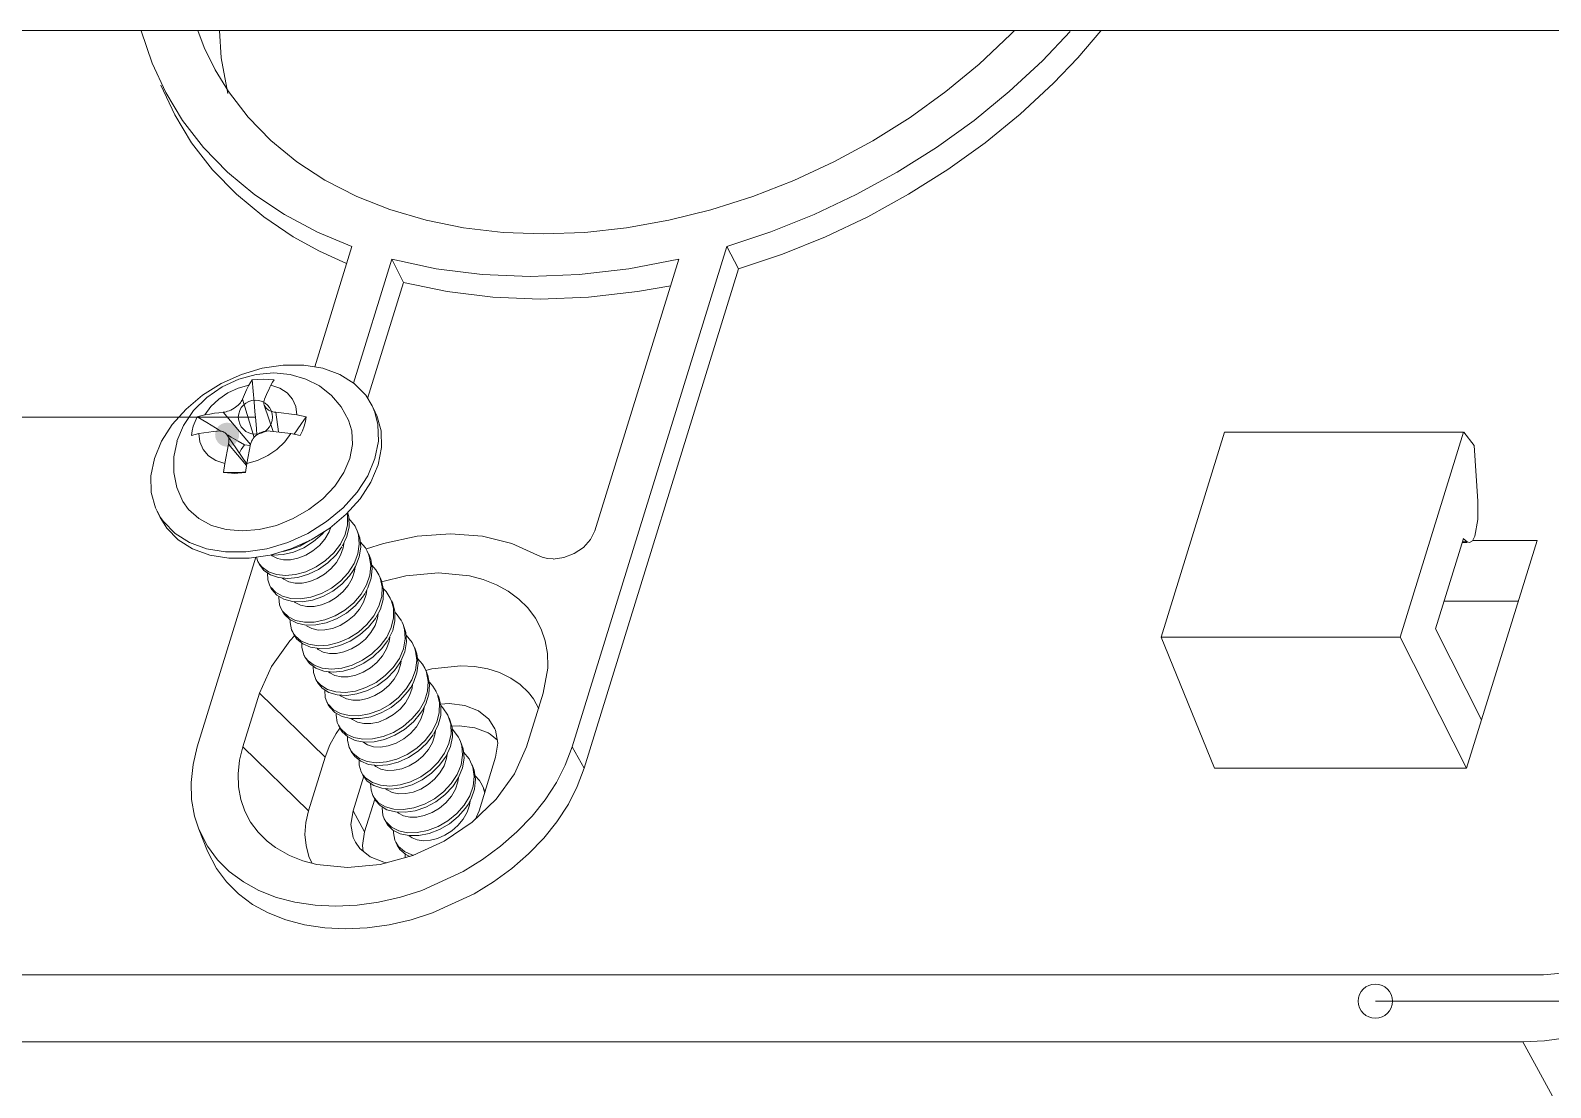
# Model space of a CAD drawing. Header units: millimetres. Extents: x 0 to 260, y 22 to 203.
# Drawn here: x 75.97 to 92.14, y 34.31 to 45.55 of the extents above; entities that cross this region are included whole.
import ezdxf

# ---------------------------------------------------------------- set-up
doc = ezdxf.new("R2010")
doc.units = ezdxf.units.MM

msp = doc.modelspace()

# ---------------------------------------------------------------- hatches: boundary and pattern name
h = msp.add_hatch(color=7)
edge = h.paths.add_edge_path()
edge.add_arc((78.065595, 41.248259), 0.127512, 0, 360)

# ---------------------------------------------------------------- linework, layer by layer
at = {"color": 7, "lineweight": 0}
for points in [[(103.004408, 45.546574), (40.881653, 45.546574)], [(77.153241, 45.540718), (77.267894, 45.197466)], [(77.753034, 45.544846), (77.822884, 45.365635)], [(78.073603, 44.875803), (78.004106, 45.25645), (77.983644, 45.545728)], [(81.426897, 43.383412), (81.869633, 43.399639), (82.310252, 43.447617), (82.762646, 43.528139), (83.208424, 43.638823), (83.655306, 43.780595), (84.092133, 43.950678), (84.517803, 44.148057), (84.92998, 44.371895), (85.327561, 44.621088), (85.708208, 44.895417), (86.062308, 45.187826), (86.395772, 45.503253), (86.435636, 45.543823)], [(87.029819, 45.535885), (86.733486, 45.223677), (86.380179, 44.895505), (86.006764, 44.590088), (85.606758, 44.302662), (85.190083, 44.040108), (84.754623, 43.800968), (84.305669, 43.588552), (83.846661, 43.404049), (83.377864, 43.248121)], [(83.503241, 43.01169), (83.971112, 43.168367), (84.42893, 43.352826), (84.876561, 43.56533), (85.311227, 43.804029), (85.726887, 44.066054), (86.126144, 44.352951), (86.49903, 44.657222), (86.851808, 44.984776), (87.111584, 45.255709), (87.35628, 45.540401)], [(77.822813, 45.365705), (77.939583, 45.125993), (78.078577, 44.897922), (78.289009, 44.623902), (78.530133, 44.375811), (78.806622, 44.149857), (79.105866, 43.954594), (79.44321, 43.780983), (79.795899, 43.640975), (80.182896, 43.527424), (80.57836, 43.448005), (81.001385, 43.399057), (81.426791, 43.383447)], [(79.392216, 43.248016), (79.025812, 43.401474), (78.675018, 43.588799), (78.360561, 43.79879), (78.069652, 44.040002), (77.816093, 44.301939), (77.592696, 44.590335), (77.413485, 44.885169), (77.268141, 45.197466)], [(77.361521, 44.96368), (77.507968, 44.649619), (77.688546, 44.353021), (77.911149, 44.065199), (78.164443, 43.804099), (78.454426, 43.562887), (78.767693, 43.352896), (79.046387, 43.199923), (79.335665, 43.06891)], [(79.392216, 43.248016), (78.996752, 41.968843)], [(81.734201, 37.929114), (83.378146, 43.247945)], [(83.503241, 43.01169), (83.378005, 43.248051)], [(79.818195, 43.113995), (79.410736, 41.795665)], [(81.28702, 42.931045), (80.77902, 42.951506), (80.287954, 43.012536), (79.818054, 43.114136)], [(79.940679, 42.868003), (79.818265, 43.113889)], [(82.869017, 43.113995), (82.336675, 43.012748), (81.807861, 42.951365), (81.287161, 42.930904)], [(83.503241, 43.01169), (81.862824, 37.702737)], [(81.976736, 40.22665), (82.868911, 43.114136)], [(79.940679, 42.868003), (79.559326, 41.634339)], [(79.940679, 42.868003), (80.40564, 42.769578), (80.891062, 42.709959), (81.393418, 42.689851)], [(81.393489, 42.689886), (81.907839, 42.709994), (82.430302, 42.769614), (82.783786, 42.83135)], [(79.607551, 41.556481), (79.538759, 41.667254), (79.417051, 41.791431), (79.262887, 41.888092), (79.081912, 41.954768), (78.879771, 41.988634), (78.663165, 41.988634), (78.439857, 41.954768), (78.217607, 41.888092), (78.003823, 41.791431), (77.805562, 41.667254), (77.629526, 41.520498), (77.482418, 41.355751), (77.368118, 41.179009), (77.291918, 40.995565)], [(77.532724, 41.180949), (77.602574, 41.346402), (77.709113, 41.504447), (77.84846, 41.644499), (78.012149, 41.758447), (78.189243, 41.839938), (78.374804, 41.889327), (78.561424, 41.904849), (78.73746, 41.887916), (78.903971, 41.839586), (79.048257, 41.766208), (79.177021, 41.664961), (79.279679, 41.544663), (79.357643, 41.403199)], [(78.297193, 41.775556), (78.183246, 41.743454), (78.074591, 41.693359), (77.975813, 41.626684), (77.892204, 41.547662), (77.827293, 41.459115)], [(78.297193, 41.775556), (78.285199, 41.75192), (78.273204, 41.72652), (78.26121, 41.700768), (78.249921, 41.675015), (78.238985, 41.649967), (78.229107, 41.625626)], [(78.297193, 41.775556), (78.313421, 41.804837), (78.330707, 41.830237)], [(78.330637, 41.830343), (78.450934, 41.840221), (78.565234, 41.830343)], [(78.330637, 41.830343), (78.341926, 41.70934), (78.352156, 41.597509), (78.361328, 41.49344), (78.369795, 41.397484), (78.377203, 41.309643), (78.382142, 41.246496)], [(78.531826, 41.775556), (78.519831, 41.75192), (78.507837, 41.72652), (78.495843, 41.700768), (78.484554, 41.675015), (78.473618, 41.649967), (78.463387, 41.625626)], [(78.565234, 41.830343), (78.547948, 41.804943), (78.53172, 41.775662)], [(78.80604, 41.458974), (78.795809, 41.547521), (78.761237, 41.626896), (78.703734, 41.693218), (78.625771, 41.743665), (78.531932, 41.775415)], [(78.022274, 41.486526), (78.038149, 41.488995), (78.054376, 41.492523), (78.070604, 41.496756), (78.087537, 41.502753), (78.104471, 41.509809), (78.12211, 41.518628), (78.139043, 41.528506), (78.155271, 41.539442), (78.17044, 41.551437), (78.184551, 41.563784), (78.196546, 41.576131), (78.206776, 41.588478), (78.215596, 41.600826), (78.223004, 41.613173), (78.229001, 41.625873)], [(78.229001, 41.625696), (78.352474, 41.218591)], [(78.463422, 41.625696), (78.459189, 41.613349), (78.456719, 41.601002), (78.456014, 41.588655), (78.457425, 41.575955), (78.4606, 41.563607)], [(78.460671, 41.563361), (78.465962, 41.551366), (78.473371, 41.539724), (78.482896, 41.528436), (78.494184, 41.518558), (78.507237, 41.510091), (78.520996, 41.502683), (78.535812, 41.497038), (78.550982, 41.492452), (78.567209, 41.488924), (78.584143, 41.486455)], [(78.556979, 41.283608), (78.460671, 41.563361)], [(79.636655, 41.487549), (79.607375, 41.55634)], [(79.607551, 41.556481), (79.640712, 41.488748)], [(77.706185, 41.338747), (77.724529, 41.388841), (77.748871, 41.43823)], [(77.74873, 41.438301), (77.78683, 41.449942), (77.827399, 41.459115)], [(77.74873, 41.438301), (77.849271, 41.377623), (77.942757, 41.321531), (77.97098, 41.304598)], [(77.82747, 41.458974), (77.881092, 41.468146), (77.931186, 41.475907), (77.978459, 41.481551), (78.022203, 41.48649)], [(78.022274, 41.486526), (78.314726, 41.14292)], [(78.584002, 41.486526), (78.611518, 41.277681)], [(78.80604, 41.458974), (78.584143, 41.48649)], [(78.778488, 41.253304), (78.811649, 41.300929), (78.856452, 41.366546), (78.904782, 41.43816)], [(78.904924, 41.438301), (78.806146, 41.459115)], [(78.904924, 41.438301), (78.898221, 41.388559), (78.885874, 41.338818)], [(79.369144, 40.9956), (79.398424, 41.145531), (79.391369, 41.289817), (79.357855, 41.403058)], [(79.637184, 40.9956), (79.673873, 41.179044), (79.669287, 41.355786), (79.636832, 41.487725)], [(79.670592, 40.927726), (79.707281, 41.11117), (79.702695, 41.287912), (79.657187, 41.452659), (79.640959, 41.488642)], [(77.687064, 41.23884), (77.693767, 41.288582), (77.706114, 41.338676)], [(77.765804, 41.259513), (77.725235, 41.250694), (77.687135, 41.238699)], [(77.765804, 41.259513), (77.819426, 41.268685), (77.869521, 41.276446), (77.916793, 41.282091), (77.96089, 41.28703)], [(78.040018, 40.943248), (77.945827, 40.974998), (77.868216, 41.025092), (77.810713, 41.091767), (77.775788, 41.171142), (77.76591, 41.259337)], [(78.067253, 41.243991), (78.055611, 41.258102), (78.044675, 41.267274), (78.031975, 41.275035), (78.018922, 41.28068), (78.005164, 41.28456), (77.991053, 41.28703), (77.976236, 41.288088), (77.960714, 41.28703)], [(77.971121, 41.304633), (78.003576, 41.284878)], [(78.272922, 40.942189), (78.067253, 41.243814)], [(78.068629, 41.24639), (78.109551, 41.222401), (78.183281, 41.179362), (78.250662, 41.140556)], [(78.081364, 41.147859), (78.084186, 41.163734), (78.085244, 41.178551), (78.084892, 41.193014), (78.082422, 41.207126), (78.078542, 41.221237), (78.072897, 41.234642)], [(78.744374, 41.259513), (78.679463, 41.171319), (78.595855, 41.091591), (78.497077, 41.025269), (78.388422, 40.974821), (78.274474, 40.943424)], [(78.522336, 41.287065), (78.50505, 41.288123), (78.487764, 41.287065), (78.470478, 41.284596), (78.452486, 41.280715), (78.434494, 41.275071), (78.416856, 41.267309), (78.399217, 41.258137), (78.382989, 41.247201), (78.368172, 41.234854), (78.354767, 41.221096), (78.343478, 41.206984), (78.333953, 41.192873), (78.326192, 41.178409), (78.320194, 41.163593), (78.315961, 41.147718)], [(78.744374, 41.259513), (78.522477, 41.28703)], [(78.843258, 41.23884), (78.74448, 41.259654)], [(78.885979, 41.338747), (78.867635, 41.2883), (78.843293, 41.238911)], [(87.996713, 39.095962), (88.670518, 41.276482)], [(88.670553, 41.276376), (91.213023, 41.276376)], [(91.213023, 41.276376), (90.539217, 39.095856)], [(91.324642, 41.134101), (91.213164, 41.27627)], [(77.595624, 40.538082), (77.531771, 40.685544), (77.49861, 40.844646), (77.498257, 41.011863), (77.53283, 41.180844)], [(78.081364, 41.147859), (78.040089, 40.943248)], [(78.081364, 41.147859), (78.271511, 40.922434)], [(78.250697, 41.140627), (78.214008, 41.092296), (78.195664, 41.054196)], [(78.250697, 41.140627), (78.312081, 41.131807)], [(78.31582, 41.147859), (78.274545, 40.943248)], [(91.324642, 41.134101), (91.364858, 40.543198)], [(77.321375, 40.434754), (77.305147, 40.470737), (77.259639, 40.635132), (77.255052, 40.812226), (77.291741, 40.995671)], [(79.670592, 40.927726), (79.59404, 40.744281), (79.47974, 40.567539), (79.332631, 40.402792), (79.156595, 40.255684), (78.958334, 40.131506), (78.744551, 40.034845), (78.522301, 39.96817), (78.298992, 39.934656), (78.08274, 39.934656), (77.880245, 39.96817), (77.69927, 40.034845), (77.545106, 40.131506), (77.423398, 40.255684), (77.354606, 40.366809)], [(79.637184, 40.9956), (79.560632, 40.812156), (79.446684, 40.635414), (79.299223, 40.470667), (79.12354, 40.323558), (78.925279, 40.199381), (78.711143, 40.102719), (78.488893, 40.036044), (78.265937, 40.002531), (78.049332, 40.002531), (77.84719, 40.036044), (77.665862, 40.102719), (77.511698, 40.199381), (77.38999, 40.323558), (77.358593, 40.369067)], [(79.369144, 40.9956), (79.305291, 40.845317), (79.209336, 40.701031), (79.084452, 40.568033), (78.935933, 40.451264), (78.769422, 40.356014), (78.590916, 40.2844), (78.407824, 40.240656), (78.226849, 40.225839), (78.054694, 40.240656), (77.898766, 40.2844), (77.764005, 40.356014), (77.656761, 40.451264), (77.59573, 40.538047)], [(78.040018, 40.943248), (78.026613, 40.847292)], [(78.274651, 40.943248), (78.261245, 40.847292)], [(78.026754, 40.847116), (78.113537, 40.846058)], [(78.026754, 40.847116), (78.113537, 40.837591)], [(78.113396, 40.837485), (78.140913, 40.837132), (78.26121, 40.84701)], [(78.113396, 40.846093), (78.136679, 40.846093)], [(78.261034, 40.851243), (78.227872, 40.848774), (78.184481, 40.84701), (78.136503, 40.845952)], [(77.321375, 40.434754), (77.358416, 40.368784)], [(77.321375, 40.434401), (77.354536, 40.367021)], [(79.343144, 40.412352), (79.346672, 40.389422), (79.345261, 40.288175), (79.319508, 40.185516), (79.269766, 40.084975), (79.199564, 39.991841), (79.112075, 39.909291), (79.011886, 39.841911), (78.903936, 39.791464), (78.793869, 39.760772), (78.686977, 39.750541), (78.588905, 39.761125), (78.504591, 39.791464), (78.437916, 39.839441), (78.411105, 39.871544)], [(79.349494, 40.418879), (79.360078, 40.370901), (79.362194, 40.270359), (79.339264, 40.166996), (79.291991, 40.065396)], [(91.333285, 40.169465), (91.363271, 40.348103), (91.364682, 40.543409)], [(79.168978, 40.263516), (79.150633, 40.215185), (79.105831, 40.138632), (79.046917, 40.069841), (78.978125, 40.012338), (78.900867, 39.966477), (78.819022, 39.934374), (78.739294, 39.918146), (78.665211, 39.918146), (78.599594, 39.93261), (78.546325, 39.960832), (78.533978, 39.97071)], [(79.36103, 40.357919), (79.425941, 40.273958), (79.434408, 40.257377)], [(79.448025, 40.22598), (79.434267, 40.257377)], [(79.448025, 40.22598), (79.461078, 40.183294), (79.470956, 40.083811), (79.455433, 39.980447), (79.415217, 39.877436), (79.352422, 39.779716), (79.270931, 39.691522), (79.174269, 39.617086), (79.067378, 39.559583), (78.956606, 39.52113), (78.846892, 39.503138), (78.744233, 39.506313), (78.653922, 39.529949), (78.580192, 39.572636), (78.532919, 39.623083)], [(79.100433, 40.218042), (79.076091, 40.191231), (78.984722, 40.111151), (78.882064, 40.046945), (78.77235, 40.000731), (78.66193, 39.974626), (78.55645, 39.968981), (78.535283, 39.970392)], [(78.946939, 40.126073), (78.840048, 40.06469), (78.730334, 40.023415), (78.662953, 40.007893)], [(79.299223, 40.045781), (79.306279, 40.090937)], [(79.449754, 40.226297), (79.476565, 40.152214), (79.486442, 40.052731), (79.47092, 39.949367), (79.430351, 39.846356), (79.40742, 39.805786)], [(79.481609, 40.110551), (79.536996, 40.043876), (79.556398, 40.008598)], [(79.547614, 40.034069), (79.727884, 40.091572), (80.087364, 40.168124), (80.4412, 40.193877)], [(80.441271, 40.193912), (80.779232, 40.16816), (81.09144, 40.091607), (81.367312, 39.966724)], [(81.53146, 39.926577), (81.645407, 39.941394), (81.756532, 39.98408), (81.854957, 40.050402), (81.930452, 40.133658), (81.976666, 40.226791)], [(90.912985, 39.183839), (91.209671, 40.143395)], [(91.25144, 40.10092), (91.196407, 40.10092)], [(91.199264, 40.110198), (91.251476, 40.110198)], [(91.25144, 40.110198), (91.20946, 40.143359)], [(91.993367, 40.125015), (91.244773, 37.702843)], [(91.275747, 40.10092), (91.251405, 40.110093)], [(91.275747, 40.10092), (91.30807, 40.119), (91.333249, 40.169359)], [(91.312083, 40.125015), (91.993297, 40.125015)], [(78.371629, 39.945522), (77.748271, 37.929044)], [(78.393678, 39.901107), (78.37745, 39.94591)], [(79.285959, 40.055447), (79.223517, 39.970781), (79.137439, 39.886467), (79.037603, 39.816617), (78.929653, 39.764406), (78.818881, 39.731597), (78.711284, 39.719603), (78.611448, 39.728422), (78.52537, 39.75735), (78.457284, 39.804622), (78.410364, 39.867064)], [(79.299223, 40.045781), (79.272765, 39.966759), (79.228315, 39.890559), (79.169401, 39.821414), (79.100962, 39.763912), (79.024762, 39.718403), (78.944682, 39.686653), (78.865307, 39.670073), (78.790165, 39.669014), (78.72349, 39.683126), (78.669868, 39.710995), (78.655051, 39.722989)], [(79.577565, 39.955188), (79.593087, 39.857468), (79.583209, 39.754457), (79.548284, 39.651093), (79.490076, 39.55161), (79.412112, 39.461299), (79.318273, 39.383688), (79.213498, 39.321952), (79.103079, 39.278913), (78.992659, 39.256688), (78.887884, 39.255277), (78.794398, 39.274327), (78.716787, 39.313485), (78.658932, 39.368871)], [(79.571709, 39.977589), (79.592876, 39.92432), (79.608398, 39.826247), (79.59852, 39.723236), (79.563242, 39.61952), (79.529023, 39.556373)], [(79.570157, 39.976884), (79.556398, 40.008634)], [(79.577565, 39.955188), (79.570157, 39.97706)], [(81.367454, 39.9669), (81.41649, 39.945028), (81.471523, 39.930917), (81.531495, 39.926683)], [(78.393678, 39.901107), (78.410964, 39.871474)], [(78.393678, 39.901107), (78.408847, 39.870062)], [(78.51581, 39.652363), (78.497818, 39.703869), (78.493232, 39.779011)], [(79.407561, 39.805681), (79.367697, 39.748883), (79.285853, 39.660689), (79.189192, 39.586253), (79.083006, 39.528397), (78.971881, 39.489944), (78.862167, 39.472306), (78.759509, 39.475128), (78.668845, 39.499117), (78.595467, 39.541803), (78.54255, 39.600717), (78.530909, 39.621531)], [(79.421179, 39.797037), (79.395073, 39.719074), (79.35274, 39.644637), (79.295237, 39.576199), (79.226798, 39.51799), (79.14954, 39.471071), (79.068754, 39.438615), (78.989731, 39.421682), (78.914237, 39.419918), (78.846151, 39.434029), (78.790765, 39.462957), (78.778418, 39.473187)], [(79.421179, 39.797037), (79.427881, 39.838312)], [(79.60547, 39.860114), (79.647097, 39.812489), (79.678847, 39.759925)], [(80.313777, 39.781198), (79.966644, 39.748742), (79.705941, 39.683831)], [(81.474627, 38.76421), (81.475686, 38.785729), (81.471497, 38.922122), (81.447464, 39.056663), (81.404777, 39.181811), (81.343041, 39.299021), (81.263049, 39.406574), (81.167711, 39.501163), (81.05416, 39.585433), (80.930291, 39.653563), (80.788298, 39.709787), (80.641014, 39.748813), (80.313636, 39.781268)], [(78.51581, 39.652363), (78.527099, 39.631549)], [(78.51581, 39.652363), (78.530979, 39.621319)], [(79.692817, 39.726764), (79.713984, 39.630809), (79.709398, 39.528503), (79.679765, 39.424786), (79.626848, 39.323892), (79.552765, 39.231464), (79.462101, 39.150325), (79.35909, 39.085061), (79.249376, 39.038142), (79.138604, 39.010978), (79.032065, 39.004981), (78.935756, 39.019798), (78.854265, 39.054722), (78.791823, 39.106581)], [(79.693841, 39.728846), (79.708304, 39.695332), (79.729471, 39.599376), (79.724885, 39.497071), (79.694899, 39.393354), (79.650802, 39.306923)], [(79.692288, 39.72814), (79.67853, 39.75989)], [(79.729859, 39.608936), (79.755965, 39.580714), (79.800768, 39.511217)], [(78.637906, 39.40362), (78.624148, 39.438545), (78.614623, 39.51792), (78.615328, 39.529209)], [(79.529164, 39.556231), (79.505528, 39.520601), (79.427211, 39.43029), (79.333372, 39.352326), (79.228597, 39.29059), (79.118178, 39.247904), (79.007758, 39.225679), (78.903336, 39.224268), (78.809497, 39.243318), (78.731886, 39.282123), (78.674031, 39.337862), (78.653217, 39.372434)], [(79.814244, 39.479749), (79.833646, 39.403196), (79.834705, 39.301949), (79.810363, 39.198232), (79.762385, 39.096632), (79.692535, 39.002088), (79.605046, 38.918127), (79.504505, 38.849335), (79.395849, 38.79783), (79.284724, 38.766432), (79.176774, 38.755496), (79.077644, 38.76608), (78.992271, 38.796419), (78.925596, 38.845102), (78.899491, 38.876499)], [(79.54331, 39.547976), (79.516852, 39.469307), (79.473108, 39.393812), (79.415958, 39.326432), (79.347166, 39.268224), (79.268849, 39.220951), (79.186299, 39.188496), (79.106219, 39.172268), (79.032135, 39.171562), (78.965108, 39.186379), (78.911132, 39.21566)], [(79.54331, 39.547976), (79.550366, 39.593132)], [(79.815972, 39.480102), (79.822322, 39.466696), (79.848781, 39.372152), (79.850192, 39.270905), (79.82585, 39.167188), (79.777519, 39.065588)], [(79.814244, 39.479749), (79.800485, 39.511146)], [(91.793025, 39.476645), (91.003508, 39.476645)], [(78.637765, 39.40362), (78.652934, 39.372222)], [(78.637906, 39.40362), (78.655192, 39.373634)], [(78.759861, 39.154876), (78.751747, 39.173573), (78.736578, 39.250832), (78.736931, 39.278701)], [(79.641806, 39.293024), (79.568075, 39.200243), (79.477411, 39.119457), (79.3744, 39.053841), (79.264686, 39.006568), (79.153914, 38.979757), (79.047375, 38.97376), (78.951067, 38.988929), (78.869222, 39.023149), (78.806781, 39.075713), (78.775031, 39.123691)], [(79.665407, 39.299233), (79.638596, 39.220211), (79.594146, 39.143658), (79.535232, 39.074866), (79.46644, 39.017363), (79.389182, 38.971502), (79.30769, 38.939399), (79.227962, 38.923524), (79.153526, 38.923172), (79.088262, 38.937283), (79.03464, 38.965505), (79.02194, 38.976088)], [(79.641806, 39.293024), (79.650625, 39.306782)], [(79.665407, 39.299233), (79.672462, 39.346152)], [(79.850439, 39.361604), (79.863844, 39.348198), (79.919936, 39.268118)], [(78.759861, 39.154876), (78.7775, 39.125243)], [(78.759861, 39.154876), (78.775031, 39.123479)], [(78.777465, 39.125278), (78.791929, 39.106581)], [(79.936375, 39.231041), (79.951898, 39.176007), (79.9586, 39.076171), (79.939903, 38.972455), (79.896864, 38.869796), (79.8316, 38.773135), (79.747639, 38.686705), (79.649567, 38.614032), (79.54197, 38.558646), (79.430845, 38.522663), (79.321836, 38.507494), (79.220236, 38.513491), (79.131689, 38.539596), (79.060428, 38.584399), (79.02127, 38.628144)], [(79.938104, 39.231358), (79.967384, 39.144928), (79.974087, 39.044739), (79.95539, 38.941375), (79.911998, 38.838717), (79.896123, 38.8112)], [(79.936375, 39.231041), (79.922617, 39.262438)], [(79.969466, 39.115965), (80.031555, 39.038001), (80.04496, 39.013659)], [(91.403382, 38.215746), (90.913021, 39.183769)], [(78.784168, 39.113883), (78.731957, 39.056733), (78.536518, 38.785447), (78.409518, 38.498992)], [(78.881993, 38.906168), (78.859768, 38.984837), (78.859062, 39.02964)], [(79.774274, 39.060508), (79.707952, 38.970902), (79.62011, 38.887294), (79.519568, 38.81815), (79.410913, 38.766644), (79.299788, 38.735247), (79.192191, 38.724664), (79.092707, 38.734894), (79.007688, 38.765586), (78.94066, 38.814269), (78.897268, 38.874947)], [(79.787362, 39.050489), (79.760904, 38.97182), (79.716806, 38.89562), (79.657893, 38.826828), (79.589101, 38.769325), (79.513254, 38.723817), (79.433173, 38.691714), (79.353798, 38.675134), (79.278656, 38.674075), (79.211629, 38.688186), (79.158006, 38.716056), (79.14319, 38.72805)], [(80.058507, 38.981944), (80.06909, 38.948078), (80.081437, 38.849653), (80.068385, 38.746289), (80.030285, 38.642925), (79.969607, 38.544853), (79.889526, 38.4556), (79.793924, 38.379753), (79.68809, 38.320486), (79.577318, 38.280269), (79.467251, 38.260161), (79.363535, 38.261572), (79.271812, 38.283444), (79.196318, 38.324367), (79.143401, 38.3794)], [(79.787362, 39.050489), (79.794417, 39.096703)], [(80.060059, 38.98265), (80.084401, 38.917033), (80.096748, 38.818256), (80.083695, 38.714892), (80.045595, 38.611881), (80.017726, 38.561786)], [(80.058507, 38.981944), (80.044749, 39.013694)], [(90.539358, 39.095962), (87.996536, 39.095962)], [(87.996713, 39.095962), (88.564332, 37.702843)], [(90.539358, 39.095962), (91.244914, 37.702843)], [(78.881993, 38.906168), (78.899279, 38.876534)], [(78.881993, 38.906168), (78.897162, 38.874771)], [(79.896088, 38.811059), (79.846699, 38.742267), (79.763091, 38.655484), (79.664666, 38.583164), (79.557421, 38.527426), (79.446296, 38.491795), (79.337288, 38.476273), (79.235688, 38.481917), (79.146788, 38.508728), (79.07588, 38.553531), (79.025785, 38.613856), (79.019435, 38.626203)], [(79.909494, 38.801781), (79.883388, 38.72417), (79.840702, 38.649734), (79.783552, 38.581295), (79.715113, 38.523086), (79.637502, 38.476167), (79.556716, 38.443711), (79.477694, 38.426778), (79.402199, 38.425014), (79.334113, 38.439125), (79.27908, 38.468053), (79.265674, 38.478989)], [(79.909494, 38.801781), (79.915844, 38.841997)], [(80.092621, 38.866198), (80.142362, 38.807284), (80.166704, 38.764951)], [(80.17443, 38.742161), (80.243927, 38.758389), (80.550491, 38.791903)], [(79.003948, 38.657424), (78.984193, 38.718807), (78.981371, 38.783013)], [(79.003948, 38.657424), (79.010298, 38.64543)], [(79.003948, 38.657424), (79.019118, 38.626027)], [(79.010334, 38.645359), (79.02127, 38.628073)], [(80.185295, 38.720113), (80.203287, 38.623099), (80.195526, 38.520441), (80.162717, 38.416724), (80.106626, 38.316535), (80.030426, 38.225518), (79.937998, 38.146143), (79.833929, 38.082996), (79.723509, 38.038193), (79.61309, 38.013852), (79.507609, 38.010677), (79.412712, 38.027963), (79.333337, 38.065357), (79.273717, 38.119332)], [(80.182191, 38.733906), (80.200535, 38.689104), (80.218527, 38.591737), (80.210766, 38.489079), (80.177957, 38.385715), (80.139152, 38.312337)], [(80.180639, 38.733201), (80.16688, 38.764951)], [(80.185295, 38.720113), (80.180709, 38.733166)], [(80.550456, 38.791762), (80.694433, 38.783736), (80.836558, 38.758248), (80.96272, 38.718605), (81.081739, 38.661234), (81.182413, 38.59209), (81.270122, 38.50707), (81.322333, 38.438279)], [(81.425344, 38.498956), (81.474733, 38.764245)], [(78.233482, 37.929114), (78.409871, 38.498851)], [(79.108335, 37.8206), (78.409835, 38.498992)], [(79.12608, 38.408681), (79.109852, 38.453131), (79.103502, 38.533564)], [(80.017691, 38.561645), (79.984882, 38.513667), (79.904802, 38.424414), (79.809199, 38.348567), (79.703366, 38.289653), (79.592593, 38.248731), (79.482527, 38.229328), (79.37881, 38.230739), (79.287088, 38.252259), (79.211593, 38.293181), (79.156913, 38.350684), (79.141391, 38.377495)], [(80.031625, 38.553037), (80.005167, 38.474368), (79.961422, 38.398873), (79.90392, 38.33114), (79.835128, 38.272932), (79.757164, 38.226012), (79.674614, 38.193557), (79.594534, 38.177329), (79.520097, 38.176623), (79.453422, 38.19144), (79.399447, 38.220721), (79.389217, 38.228834)], [(80.302594, 38.48481), (80.323408, 38.39591), (80.321291, 38.293957), (80.294127, 38.190241), (80.242974, 38.089346), (80.170655, 37.995507), (80.081402, 37.913663), (79.979449, 37.846635), (79.870088, 37.797952), (79.758963, 37.769024), (79.652072, 37.76091), (79.554352, 37.77361), (79.471449, 37.806771), (79.406891, 37.857571)], [(80.031625, 38.553037), (80.038328, 38.596429)], [(80.216798, 38.615373), (80.251723, 38.576215), (80.289118, 38.516242)], [(80.304146, 38.485163), (80.315082, 38.460468), (80.338718, 38.364866), (80.336602, 38.262913), (80.309438, 38.159196), (80.261107, 38.063241)], [(80.300019, 38.491372), (80.289082, 38.516066)], [(81.425344, 38.498956), (81.248956, 37.92922)], [(79.12608, 38.408681), (79.141249, 38.382222)], [(79.12608, 38.408681), (79.141249, 38.377283)], [(80.139293, 38.312231), (80.122007, 38.285773), (80.045807, 38.194403), (79.953026, 38.115028), (79.848957, 38.052234), (79.73889, 38.007431), (79.628118, 37.982737), (79.522637, 37.979562), (79.42774, 37.996848), (79.348718, 38.034242), (79.288746, 38.088217), (79.263346, 38.128434)], [(80.153581, 38.304294), (80.160636, 38.350508)], [(80.425925, 38.388713), (80.334908, 38.383422)], [(80.340659, 38.364936), (80.360414, 38.343769), (80.411214, 38.267569)], [(80.910994, 38.121696), (80.847847, 38.222238), (80.737075, 38.312549), (80.593494, 38.369346), (80.425925, 38.388749)], [(81.378143, 38.33428), (81.322404, 38.438349)], [(79.248212, 38.159937), (79.23657, 38.187806), (79.224576, 38.266476), (79.225634, 38.28482)], [(79.248212, 38.159937), (79.265851, 38.129951)], [(79.248212, 38.159937), (79.263381, 38.12854)], [(80.153581, 38.304294), (80.125711, 38.222449), (80.078439, 38.143074), (80.015997, 38.072871), (79.943678, 38.015016), (79.862539, 37.969507), (79.777872, 37.939874), (79.696381, 37.926821), (79.621239, 37.930349), (79.557033, 37.950105), (79.509761, 37.981502)], [(80.424549, 38.236066), (80.442541, 38.169039), (80.446069, 38.067791), (80.424196, 37.964075), (80.377983, 37.862122), (80.310249, 37.766519), (80.224171, 37.681852), (80.124335, 37.611297), (80.016385, 37.558027), (79.90526, 37.524514), (79.796958, 37.511814), (79.696769, 37.520633), (79.609985, 37.549208), (79.541194, 37.59648), (79.509796, 37.632816)], [(80.426278, 38.236419), (80.457675, 38.137641), (80.461556, 38.0371), (80.439331, 37.93303), (80.393117, 37.831077)], [(80.424549, 38.236066), (80.411144, 38.267464)], [(80.533946, 38.152705), (80.455276, 38.148824)], [(80.533946, 38.152705), (80.69834, 38.133302), (80.839804, 38.077563)], [(79.108335, 37.8206), (79.158827, 37.950246), (79.225457, 38.072483), (79.262499, 38.128928)], [(79.26578, 38.129986), (79.273541, 38.119403)], [(79.370167, 37.910876), (79.364875, 37.92287), (79.347236, 37.999776), (79.347236, 38.033642)], [(80.258144, 38.058302), (80.185824, 37.964463), (80.096572, 37.882618), (79.994619, 37.815591), (79.885258, 37.766554), (79.774133, 37.737627), (79.667241, 37.729513), (79.569522, 37.742566), (79.486266, 37.775727), (79.422061, 37.826527), (79.385372, 37.879796)], [(80.546681, 37.987005), (80.560439, 37.941144), (80.569611, 37.841661), (80.553384, 37.738297), (80.512109, 37.635286), (80.448609, 37.538272), (80.366411, 37.45043), (80.269397, 37.376347), (80.162506, 37.319197), (80.051734, 37.28145), (79.94202, 37.264164), (79.839714, 37.268044), (79.749756, 37.292386), (79.676731, 37.335778), (79.631575, 37.384461)], [(80.275712, 38.05555), (80.249254, 37.976881), (80.205157, 37.901033), (80.146596, 37.831889), (80.077804, 37.774386), (80.001604, 37.728878), (79.921523, 37.696775), (79.842148, 37.680194), (79.767007, 37.678783), (79.700332, 37.692894), (79.646357, 37.720764), (79.631893, 37.732758)], [(80.275712, 38.05555), (80.282768, 38.102117)], [(80.459509, 38.119297), (80.525832, 38.032514), (80.532887, 38.018755)], [(80.548409, 37.987676), (80.575926, 37.910064), (80.585098, 37.810581), (80.568518, 37.706864), (80.527243, 37.604206), (80.506076, 37.567164)], [(80.546681, 37.987005), (80.532923, 38.018755)], [(80.862946, 38.063488), (80.839663, 38.077599)], [(80.862946, 38.063488), (80.938793, 37.999635)], [(80.920484, 37.8206), (80.942709, 37.968061), (80.917662, 38.105292), (80.910959, 38.121872)], [(77.764428, 37.053732), (77.71892, 37.192021), (77.687302, 37.369468), (77.681878, 37.55009), (77.702913, 37.741781), (77.748553, 37.928973)], [(78.233482, 37.929114), (78.198998, 37.78743), (78.183034, 37.642306), (78.187224, 37.505781), (78.211257, 37.371373), (78.254207, 37.246225), (78.315679, 37.129014), (78.395804, 37.021461), (78.491009, 36.926873), (78.578851, 36.859845)], [(78.233482, 37.929114), (78.932334, 37.250723)], [(81.734201, 37.929114), (81.661265, 37.735175), (81.566632, 37.550231), (81.44607, 37.36467), (81.308046, 37.191809), (81.147267, 37.024416), (80.972201, 36.871839), (80.779188, 36.730067), (80.575326, 36.604434), (80.136471, 36.402998), (79.909106, 36.330237), (79.676449, 36.277056), (79.447893, 36.245086), (79.217485, 36.234017)], [(79.345014, 36.64652), (79.692147, 36.679329), (80.040339, 36.774226), (80.372303, 36.926979), (80.672517, 37.12912), (80.926869, 37.371479), (81.122308, 37.642059), (81.248956, 37.92922)], [(79.370167, 37.910876), (79.387806, 37.881595)], [(79.370167, 37.910876), (79.385336, 37.879831)], [(79.387735, 37.881595), (79.406785, 37.857606)], [(80.384403, 37.816472), (80.393222, 37.830936)], [(80.397844, 37.806806), (80.404547, 37.850551)], [(80.579913, 37.871929), (80.637415, 37.802079), (80.655054, 37.769976)], [(81.734201, 37.929114), (81.862612, 37.702631)], [(78.932299, 37.250793), (79.108335, 37.820529)], [(79.324024, 35.992964), (79.55624, 36.004077), (79.786868, 36.036356), (80.021598, 36.090022), (80.250771, 36.163003), (80.693507, 36.366556), (80.899265, 36.493115), (81.09391, 36.636078), (81.270563, 36.790374), (81.432929, 36.959223), (81.572144, 37.133539), (81.693632, 37.32082), (81.789102, 37.507219), (81.862613, 37.702878)], [(79.492299, 37.662132), (79.470779, 37.733393), (79.469721, 37.787016)], [(79.492299, 37.662132), (79.507468, 37.631088)], [(80.384403, 37.816472), (80.325489, 37.735686), (80.239411, 37.650314), (80.139928, 37.580111), (80.031625, 37.527195), (79.9205, 37.493328), (79.811845, 37.480981), (79.712009, 37.489447), (79.625225, 37.518022), (79.556434, 37.564942), (79.509514, 37.627736)], [(80.397844, 37.806806), (80.371738, 37.728843), (80.329052, 37.654406), (80.271902, 37.58632), (80.203111, 37.528112), (80.125852, 37.481193), (80.045066, 37.448384), (79.966044, 37.431804), (79.890549, 37.43004), (79.822111, 37.444151), (79.767077, 37.473079), (79.753672, 37.484367)], [(80.668812, 37.738262), (80.676926, 37.713214), (80.691743, 37.615142), (80.68116, 37.511778), (80.645176, 37.408767), (80.586615, 37.309637), (80.507946, 37.219678), (80.413401, 37.14242), (80.308626, 37.081389), (80.197854, 37.039409), (80.087787, 37.017537), (79.983365, 37.016831), (79.889879, 37.036939), (79.812974, 37.076098), (79.756176, 37.132189)], [(80.670365, 37.738967), (80.692237, 37.68217), (80.707054, 37.584098), (80.696118, 37.481087), (80.660487, 37.377723), (80.627679, 37.317751)], [(80.668812, 37.738262), (80.655054, 37.770012)], [(80.920484, 37.8206), (80.744448, 37.250864)], [(91.244914, 37.702772), (88.564156, 37.702772)], [(79.404104, 37.250793), (79.517699, 37.617682)], [(79.509691, 37.632852), (79.494168, 37.658957)], [(79.61443, 37.413389), (79.595733, 37.467364), (79.591852, 37.540036)], [(80.506182, 37.567059), (80.463849, 37.506734), (80.381651, 37.419245), (80.284637, 37.345161), (80.177746, 37.288011), (80.066621, 37.250617), (79.95726, 37.233331), (79.854954, 37.236859), (79.764643, 37.261553), (79.691618, 37.304592), (79.63976, 37.364211), (79.629529, 37.382556)], [(80.519799, 37.558098), (80.493341, 37.479429), (80.449596, 37.403934), (80.392094, 37.335848), (80.323302, 37.277993), (80.244985, 37.23072), (80.162435, 37.198265), (80.082355, 37.18239), (80.008271, 37.181684), (79.941596, 37.196501), (79.887621, 37.225429), (79.876333, 37.234954)], [(80.519799, 37.558098), (80.526502, 37.598667)], [(80.703773, 37.621492), (80.747517, 37.571045), (80.777151, 37.521303)], [(80.790944, 37.489518), (80.777186, 37.521268)], [(79.526765, 37.024451), (79.634715, 37.373348)], [(79.61443, 37.413389), (79.624308, 37.395044)], [(79.61443, 37.413389), (79.6296, 37.382344)], [(79.624414, 37.39515), (79.631469, 37.384567)], [(80.641931, 37.309354), (80.648986, 37.354157)], [(80.805584, 37.438894), (80.792532, 37.484756)], [(80.807454, 37.454734), (80.792637, 37.490365)], [(78.96987, 36.687513), (78.935298, 36.764771), (78.90443, 36.879601), (78.89367, 36.998663), (78.903283, 37.126236), (78.932476, 37.250899)], [(79.404104, 37.250793), (79.381879, 37.102979), (79.406926, 36.966102), (79.430563, 36.914949)], [(79.404104, 37.250793), (79.526871, 37.02431)], [(79.736562, 37.164645), (79.722098, 37.202039), (79.713279, 37.281767)], [(80.62782, 37.317609), (80.601714, 37.278804), (80.523045, 37.188493), (80.428853, 37.111234), (80.323725, 37.050204), (80.213306, 37.007871), (80.102886, 36.986351), (79.998464, 36.985646), (79.905331, 37.005754), (79.828072, 37.045265), (79.771275, 37.101357), (79.751872, 37.133812)], [(80.641931, 37.309354), (80.616884, 37.233507), (80.574903, 37.159424), (80.519164, 37.092396), (80.454606, 37.035952), (80.381934, 36.989738), (80.30397, 36.955871), (80.226711, 36.936116), (80.153334, 36.931529), (80.087011, 36.940349)], [(80.703773, 37.152615), (80.744342, 37.250687)], [(77.764252, 37.053732), (77.857738, 36.81984)], [(79.217555, 36.234123), (79.000376, 36.24453), (78.78505, 36.277162), (78.590316, 36.328623), (78.402991, 36.403104), (78.239082, 36.492974), (78.088666, 36.60454), (77.962901, 36.729511), (77.857244, 36.871945), (77.764464, 37.053626)], [(79.510749, 36.815677), (79.505104, 36.87953), (79.526624, 37.024522)], [(79.736386, 37.164645), (79.751555, 37.133601)], [(79.736562, 37.164645), (79.753848, 37.135012)], [(79.858517, 36.915937), (79.849345, 36.937456), (79.835234, 37.015067), (79.835587, 37.040114)], [(78.578675, 36.859774), (78.728958, 36.774402), (78.87051, 36.718311), (79.017883, 36.679152), (79.344908, 36.646697)], [(79.430457, 36.914878), (79.477023, 36.848909), (79.587443, 36.758951), (79.731023, 36.701801), (79.761715, 36.695098)], [(79.858517, 36.915937), (79.876156, 36.886303)], [(79.858517, 36.915937), (79.873687, 36.884892)], [(80.009929, 36.763642), (79.965479, 36.785867), (79.903743, 36.838784), (79.873757, 36.884998)], [(79.876086, 36.886303), (79.888786, 36.870076)], [(80.031308, 36.781916), (79.950522, 36.817194), (79.888786, 36.870111)], [(80.087117, 36.940384), (80.034553, 36.960845), (79.999981, 36.984834)], [(77.85795, 36.820157), (77.951436, 36.63636), (78.058195, 36.492692), (78.185328, 36.366485), (78.336713, 36.25417), (78.502122, 36.163285), (78.691211, 36.08854), (78.887708, 36.036285), (79.104975, 36.003477), (79.324094, 35.992894)], [(79.957754, 36.75193), (79.957754, 36.79003)], [(80.031308, 36.781916), (80.049652, 36.776977)], [(94.379415, 36.504245), (94.30564, 36.308409), (94.210434, 36.121834), (94.088947, 35.934906), (93.949732, 35.760942), (93.787233, 35.591697), (93.610712, 35.437798), (93.415935, 35.294526), (93.210309, 35.167923), (92.993042, 35.057195), (92.767573, 34.964723), (92.538135, 34.891257), (92.303671, 34.83737), (92.072998, 34.8054), (91.840473, 34.794331)], [(92.060712, 35.506872), (92.33094, 35.531919), (92.601521, 35.606002), (92.859754, 35.724536), (93.093293, 35.881874), (93.290849, 36.070611), (93.443249, 36.281219), (93.541674, 36.504174)], [(92.060712, 35.506872), (65.924818, 35.506872)], [(91.840544, 34.794437), (65.704649, 34.794437)], [(92.302894, 33.949711), (91.840403, 34.794613)]]:
    msp.add_lwpolyline(points, dxfattribs=at)
at = {"color": 4, "lineweight": 0, "true_color": 0x00ffff}
for points in [[(78.366796, 41.434173), (23.592755, 41.434173)], [(90.274599, 35.225426), (127.378707, 35.225426)]]:
    msp.add_lwpolyline(points, dxfattribs=at)
for centre in [(78.366761, 41.434173), (90.274634, 35.225426)]:
    msp.add_circle(centre, 0.181945, dxfattribs=at)

doc.saveas('drawing.dxf')
